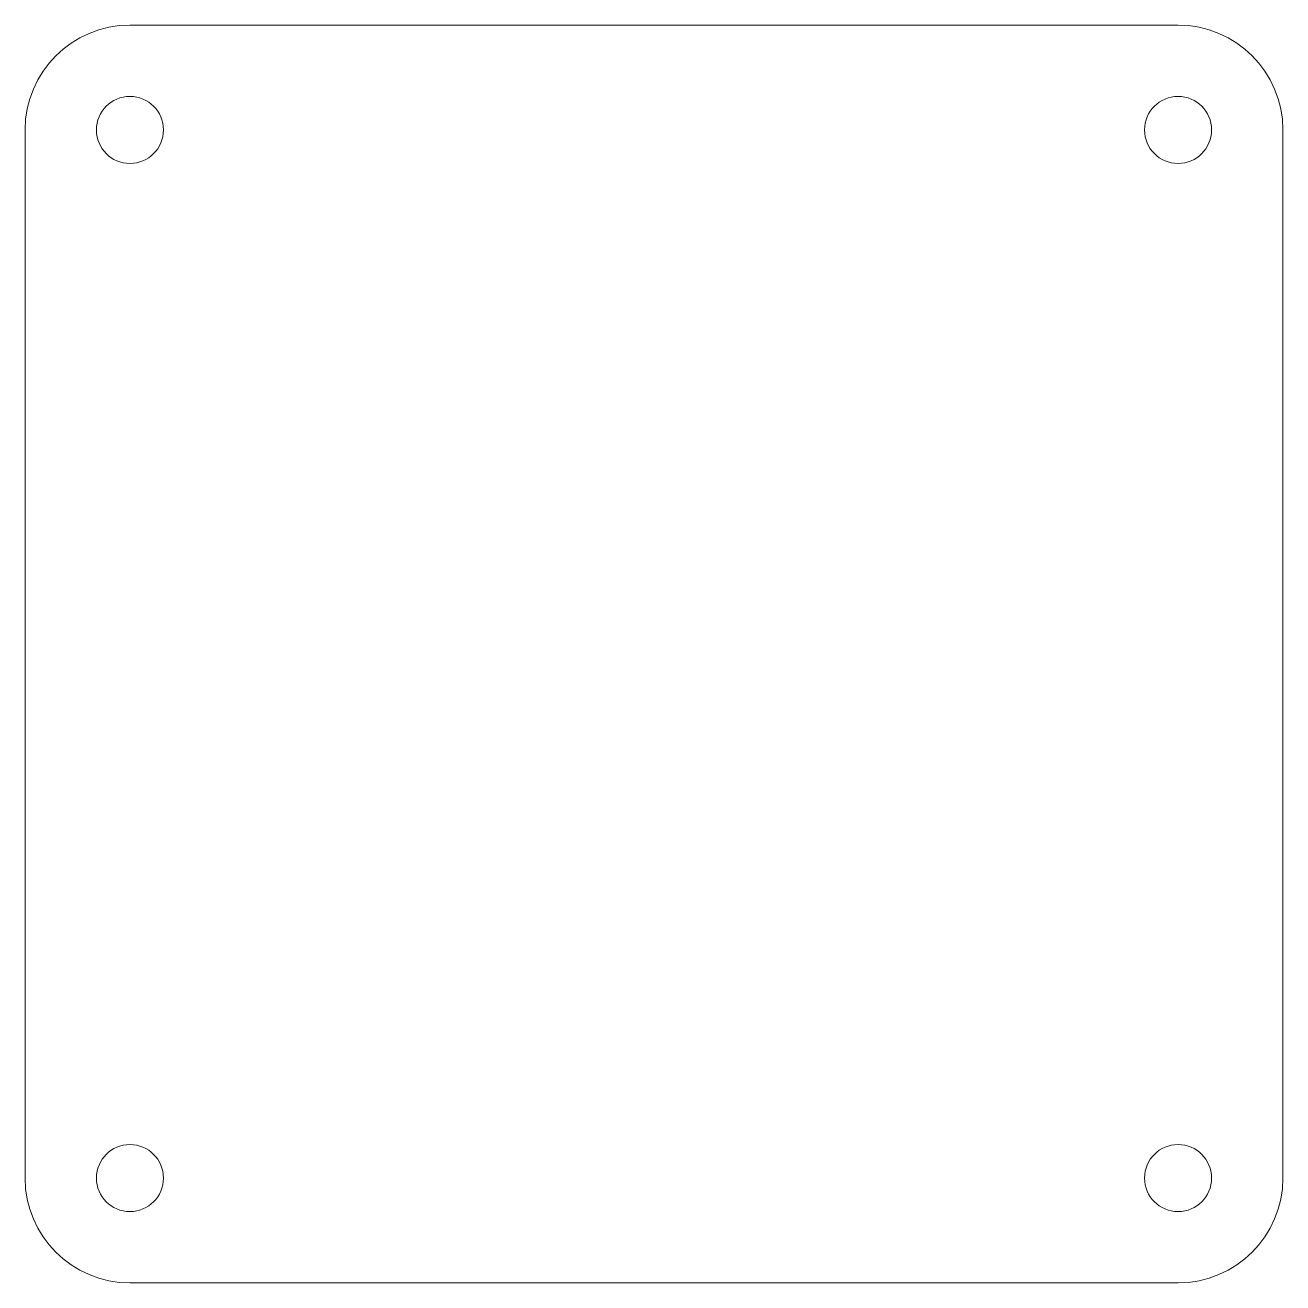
# Model space of a CAD drawing. Header units: inches. Extents: x -1.18 to 1.18, y -1.18 to 1.18.
import ezdxf

# ---------------------------------------------------------------- set-up
doc = ezdxf.new("R2010")
doc.units = ezdxf.units.IN
doc.header["$MEASUREMENT"] = 0

msp = doc.modelspace()

# ---------------------------------------------------------------- linework, layer by layer
at = {"color": 1, "linetype": 'Continuous', "lineweight": 5}
for p, q in [((0.9843, 1.1811), (-0.9843, 1.1811)), ((-1.1811, 0.9843), (-1.1811, -0.9843)), ((1.1811, -0.9843), (1.1811, 0.9843)), ((-0.9843, -1.1811), (0.9843, -1.1811))]:
    msp.add_line(p, q, dxfattribs=at)
for centre in [(-0.9843, 0.9843), (-0.9843, 0.9843), (0.9843, 0.9843), (0.9843, 0.9843), (-0.9843, -0.9843), (-0.9843, -0.9843), (0.9843, -0.9843), (0.9843, -0.9843)]:
    msp.add_circle(centre, 0.063, dxfattribs=at)
for centre, start, end in [((-0.9843, 0.9843), 90, 180), ((0.9843, 0.9843), 0, 90), ((-0.9843, -0.9843), 180, 270), ((0.9843, -0.9843), 270, 0)]:
    msp.add_arc(centre, 0.1969, start, end, dxfattribs=at)

doc.saveas('drawing.dxf')
